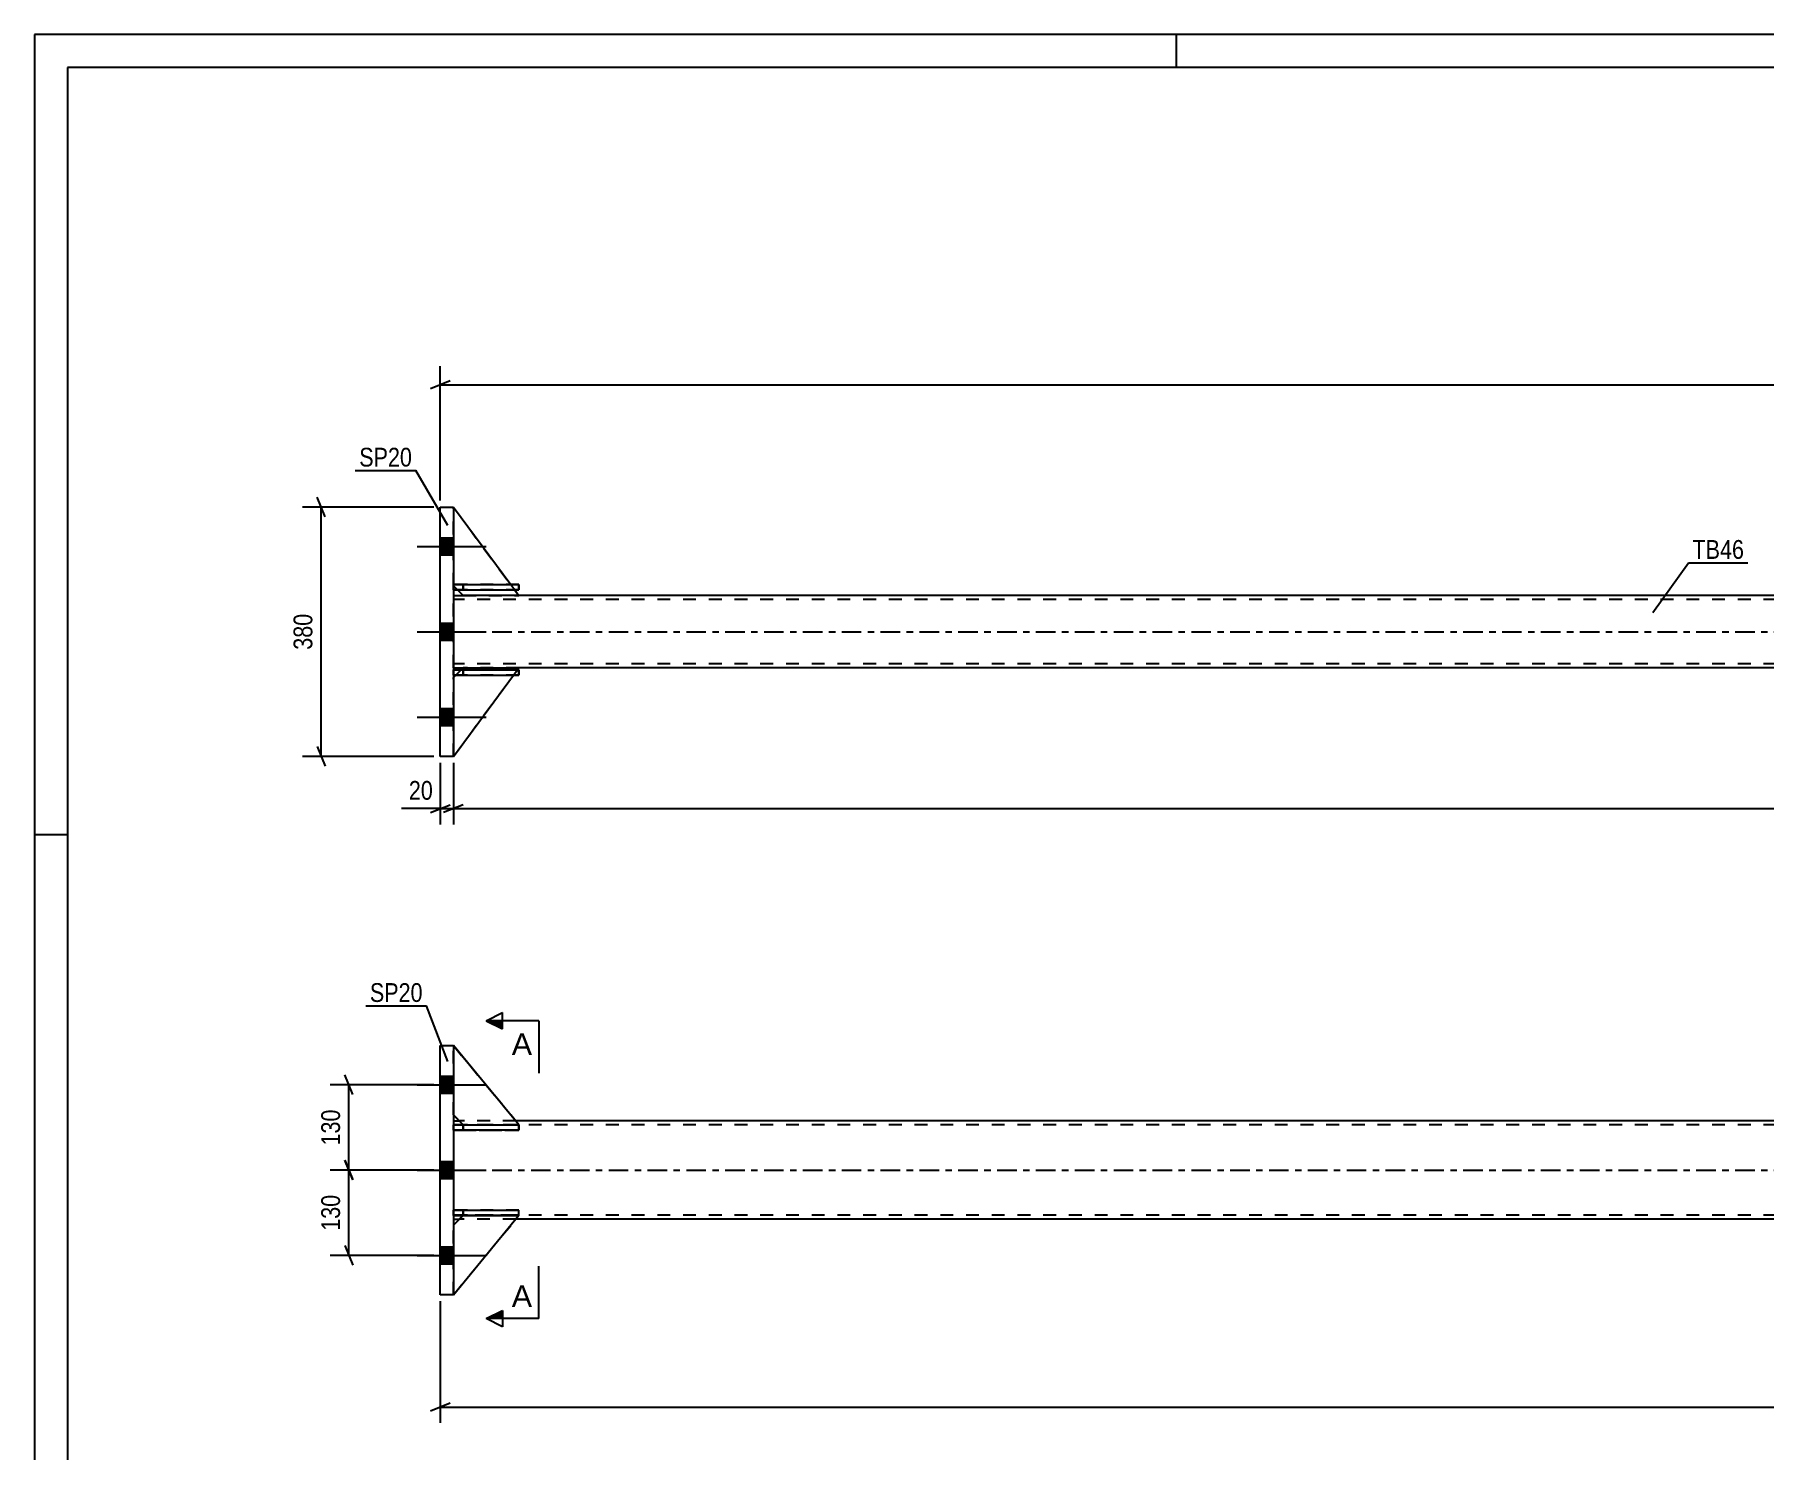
# Model space of a CAD drawing. Header units: millimetres. Extents: x 0 to 594, y 0 to 420.
# Drawn here: x 0 to 263.6, y 204.2 to 420 of the extents above; entities that cross this region are included whole.
import ezdxf

# ---------------------------------------------------------------- set-up
doc = ezdxf.new("R2010")
doc.units = ezdxf.units.MM
doc.linetypes.add('DXK_LINE_DOT2', pattern=[3.9198, 1.9599, -1.9599])
doc.linetypes.add('DXK_LINE_DOT3', pattern=[5.9187, 2.979, -0.9799, 0.9799, -0.9799])
doc.styles.add('Arial', font='ARIAL.TTF', dxfattribs={"height": 0.2})
doc.styles.add('Arial Narrow', font='ARIALN.TTF', dxfattribs={"height": 0.2})

# ---------------------------------------------------------------- blocks, each defined once
blk = doc.blocks.new('Unknown-580441245-1163')
at = {"color": 5, "linetype": 'Continuous'}
for p, q in [((594, 420), (0, 420)), ((0, 420), (0, 0)), ((174, 415), (174, 420)), ((589, 415), (5, 415)), ((5, 415), (5, 5)), ((5, 298), (0, 298))]:
    blk.add_line(p, q, dxfattribs=at)
blk = doc.blocks.new('Part-580441245-1798 - 1776')
at = {"color": 7, "linetype": 'DXK_LINE_DOT2'}
for p, q in [((63.81, 240), (63.81, 240.8)), ((65.31, 240.8), (63.81, 240.8)), ((73.81, 240.8), (63.81, 240.8)), ((63.81, 240), (73.81, 240)), ((73.81, 240), (63.81, 240)), ((65.31, 240), (65.31, 240.8)), ((65.31, 240.8), (73.81, 240.8)), ((73.81, 240), (73.81, 240.8))]:
    blk.add_line(p, q, dxfattribs=at)
blk = doc.blocks.new('Part-580441245-1789 - 1776')
at = {"color": 2, "linetype": 'Continuous'}
for p, q in [((73.81, 253.81), (63.81, 265.9)), ((65.31, 253.81), (63.81, 255.31)), ((65.31, 253.81), (65.31, 253.81)), ((65.31, 253.81), (73.81, 253.81)), ((73.81, 253.81), (73.81, 253.81))]:
    blk.add_line(p, q, dxfattribs=at)
at = {"color": 7, "linetype": 'DXK_LINE_DOT2'}
for p, q in [((63.81, 255.31), (63.81, 265.9)), ((63.81, 265.9), (73.81, 253.81)), ((65.31, 253.81), (63.81, 255.31)), ((73.81, 253.81), (65.31, 253.81))]:
    blk.add_line(p, q, dxfattribs=at)
blk = doc.blocks.new('Part-580441245-1795 - 1776')
at = {"color": 2, "linetype": 'Continuous'}
for p, q in [((63.81, 254.41), (64.72, 254.41)), ((285.01, 254.41), (73.33, 254.41)), ((63.81, 239.41), (64.7, 239.41)), ((285.01, 239.41), (73.31, 239.41))]:
    blk.add_line(p, q, dxfattribs=at)
at = {"color": 7, "linetype": 'DXK_LINE_DOT2'}
for p, q in [((63.81, 254.41), (63.81, 239.41)), ((285.01, 253.81), (63.81, 253.81)), ((73.33, 254.41), (64.72, 254.41)), ((285.01, 240.01), (63.81, 240.01)), ((73.31, 239.41), (64.7, 239.41))]:
    blk.add_line(p, q, dxfattribs=at)
at = {"color": 7, "linetype": 'DXK_LINE_DOT3'}
blk.add_line((63.81, 246.91), (285.01, 246.91), dxfattribs=at)
blk = doc.blocks.new('Part-580441245-1801 - 1776')
at = {"color": 7, "linetype": 'DXK_LINE_DOT2'}
for p, q in [((63.81, 253.8), (63.81, 253)), ((65.31, 253.8), (63.81, 253.8)), ((73.81, 253.8), (63.81, 253.8)), ((65.31, 253), (65.31, 253.8)), ((65.31, 253.8), (73.81, 253.8)), ((73.81, 253.8), (73.81, 253)), ((63.81, 253), (73.81, 253)), ((73.81, 253), (63.81, 253))]:
    blk.add_line(p, q, dxfattribs=at)
blk = doc.blocks.new('Part-580441245-1804 - 1776')
at = {"color": 2, "linetype": 'Continuous'}
for p, q in [((63.81, 240.8), (73.81, 240.8)), ((63.81, 240.8), (63.81, 240.8)), ((63.81, 240.8), (63.81, 240)), ((63.81, 240), (72.99, 240)), ((63.81, 240), (63.81, 240)), ((73.81, 240), (73.81, 240.8)), ((73.81, 240), (73.81, 240))]:
    blk.add_line(p, q, dxfattribs=at)
at = {"color": 7, "linetype": 'DXK_LINE_DOT2'}
for p, q in [((63.81, 240), (63.81, 240.8)), ((65.31, 240.8), (63.81, 240.8)), ((65.31, 240), (63.81, 240)), ((73.81, 240.8), (65.31, 240.8)), ((65.31, 240.8), (65.31, 240)), ((73.81, 240), (65.31, 240)), ((72.99, 240), (73.81, 240)), ((73.81, 240), (73.81, 240))]:
    blk.add_line(p, q, dxfattribs=at)
blk = doc.blocks.new('Part-580441245-1807 - 1776')
at = {"color": 7, "linetype": 'DXK_LINE_DOT2'}
for p, q in [((65.31, 240.01), (63.81, 238.51)), ((63.81, 227.9), (73.81, 240.01)), ((63.81, 238.51), (65.31, 240.01)), ((63.81, 227.9), (73.81, 240.01)), ((73.81, 240.01), (65.31, 240.01)), ((65.31, 240.01), (65.31, 240.01)), ((65.31, 240.01), (73.81, 240.01)), ((73.81, 240.01), (73.81, 240.01)), ((63.81, 238.51), (63.81, 227.9))]:
    blk.add_line(p, q, dxfattribs=at)
blk = doc.blocks.new('Part-580441245-1810 - 1776')
at = {"color": 2, "linetype": 'Continuous'}
for p, q in [((63.81, 227.9), (73.81, 240.01)), ((63.81, 238.51), (65.3, 240)), ((73.81, 240.01), (72.99, 240.01)), ((73.81, 240.01), (73.81, 240.01))]:
    blk.add_line(p, q, dxfattribs=at)
at = {"color": 7, "linetype": 'DXK_LINE_DOT2'}
for p, q in [((63.81, 238.51), (65.31, 240.01)), ((63.81, 227.9), (73.81, 240.01)), ((65.3, 240), (65.31, 240.01)), ((72.99, 240.01), (65.31, 240.01)), ((65.31, 240.01), (65.31, 240.01)), ((65.31, 240.01), (73.81, 240.01)), ((63.81, 227.9), (63.81, 238.51))]:
    blk.add_line(p, q, dxfattribs=at)
blk = doc.blocks.new('Part-580441245-1813 - 1776')
at = {"color": 7, "linetype": 'DXK_LINE_DOT2'}
for p, q in [((63.81, 255.31), (63.81, 265.9)), ((63.81, 265.9), (73.81, 253.81)), ((73.81, 253.81), (63.81, 265.9)), ((65.31, 253.81), (63.81, 255.31)), ((63.81, 255.31), (65.31, 253.81)), ((73.81, 253.81), (65.31, 253.81)), ((65.31, 253.81), (65.31, 253.81)), ((65.31, 253.81), (73.81, 253.81)), ((73.81, 253.81), (73.81, 253.81))]:
    blk.add_line(p, q, dxfattribs=at)
blk = doc.blocks.new('Bolt-580441245-1826 - 1776')
at = {"linetype": 'Continuous'}
for points in [[(61.81, 261.21), (61.81, 258.61), (63.81, 258.61), (63.81, 261.21)], [(61.81, 261.21), (61.81, 258.61), (63.81, 258.61), (63.81, 261.21)], [(61.81, 261.21), (61.81, 258.61), (63.81, 258.61), (63.81, 261.21)], [(61.81, 248.21), (61.81, 245.61), (63.81, 245.61), (63.81, 248.21)], [(61.81, 248.21), (61.81, 245.61), (63.81, 245.61), (63.81, 248.21)], [(61.81, 235.21), (61.81, 232.61), (63.81, 232.61), (63.81, 235.21)], [(61.81, 235.21), (61.81, 232.61), (63.81, 232.61), (63.81, 235.21)], [(61.81, 235.21), (61.81, 232.61), (63.81, 232.61), (63.81, 235.21)]]:
    blk.add_hatch(color=1, dxfattribs=at).paths.add_polyline_path(points)
at = {"color": 1, "linetype": 'Continuous'}
for p, q in [((61.81, 261.21), (63.81, 261.21)), ((61.81, 261.21), (63.81, 261.21)), ((61.81, 261.21), (63.81, 261.21)), ((58.31, 259.91), (68.81, 259.91)), ((58.31, 259.91), (68.81, 259.91)), ((58.31, 259.91), (68.81, 259.91)), ((61.81, 258.61), (63.81, 258.61)), ((61.81, 258.61), (63.81, 258.61)), ((61.81, 258.61), (63.81, 258.61)), ((61.81, 248.21), (63.81, 248.21)), ((61.81, 248.21), (63.81, 248.21)), ((58.31, 246.91), (68.81, 246.91)), ((58.31, 246.91), (68.81, 246.91)), ((61.81, 245.61), (63.81, 245.61)), ((61.81, 245.61), (63.81, 245.61)), ((61.81, 235.21), (63.81, 235.21)), ((61.81, 235.21), (63.81, 235.21)), ((61.81, 235.21), (63.81, 235.21)), ((58.31, 233.91), (68.81, 233.91)), ((58.31, 233.91), (68.81, 233.91)), ((58.31, 233.91), (68.81, 233.91)), ((61.81, 232.61), (63.81, 232.61)), ((61.81, 232.61), (63.81, 232.61)), ((61.81, 232.61), (63.81, 232.61))]:
    blk.add_line(p, q, dxfattribs=at)
blk = doc.blocks.new('Part-580441245-1833 - 1776')
at = {"color": 2, "linetype": 'Continuous'}
for p, q in [((63.81, 253.8), (73.81, 253.8)), ((63.81, 253.8), (63.81, 253.8)), ((63.81, 253.8), (63.81, 253)), ((73.81, 253), (73.81, 253.8)), ((73.81, 253), (63.81, 253)), ((63.81, 253), (63.81, 253))]:
    blk.add_line(p, q, dxfattribs=at)
at = {"color": 7, "linetype": 'DXK_LINE_DOT2'}
for p, q in [((63.81, 253), (63.81, 253.8)), ((65.31, 253.8), (63.81, 253.8)), ((73.81, 253.8), (65.31, 253.8)), ((65.31, 253.8), (65.31, 253)), ((65.31, 253), (63.81, 253)), ((65.31, 253), (73.81, 253))]:
    blk.add_line(p, q, dxfattribs=at)
blk = doc.blocks.new('Part-580441245-1838 - 1776')
at = {"color": 2, "linetype": 'Continuous'}
for p, q in [((61.81, 227.91), (61.81, 265.91)), ((61.81, 265.91), (63.81, 265.91)), ((63.81, 265.91), (63.81, 227.91)), ((63.81, 227.91), (61.81, 227.91))]:
    blk.add_line(p, q, dxfattribs=at)
blk = doc.blocks.new('Part-580441245-1650 - 1642')
at = {"color": 7, "linetype": 'DXK_LINE_DOT2'}
for p, q in [((63.81, 335.36), (63.81, 336.16)), ((63.81, 336.16), (65.31, 336.16)), ((63.81, 336.16), (73.81, 336.16)), ((65.31, 335.36), (63.81, 335.36)), ((63.81, 335.36), (63.81, 335.36)), ((63.81, 335.36), (73.81, 335.36)), ((65.31, 335.36), (65.31, 336.16)), ((65.31, 336.16), (73.81, 336.16)), ((73.81, 335.36), (65.31, 335.36)), ((73.81, 335.36), (73.81, 336.16))]:
    blk.add_line(p, q, dxfattribs=at)
blk = doc.blocks.new('Part-580441245-1658 - 1642')
at = {"color": 2, "linetype": 'Continuous'}
for p, q in [((63.81, 334.47), (65.31, 334.47)), ((285.01, 334.47), (73.81, 334.47)), ((63.81, 323.47), (65.31, 323.47)), ((285.01, 323.47), (73.81, 323.47))]:
    blk.add_line(p, q, dxfattribs=at)
at = {"color": 7, "linetype": 'DXK_LINE_DOT2'}
for p, q in [((63.81, 323.47), (63.81, 334.47)), ((285.01, 333.87), (63.81, 333.87)), ((65.31, 334.47), (73.81, 334.47)), ((285.01, 324.07), (63.81, 324.07)), ((73.81, 323.47), (65.31, 323.47))]:
    blk.add_line(p, q, dxfattribs=at)
at = {"color": 7, "linetype": 'DXK_LINE_DOT3'}
blk.add_line((63.81, 328.97), (285.01, 328.97), dxfattribs=at)
blk = doc.blocks.new('Part-580441245-1648 - 1642')
at = {"color": 2, "linetype": 'Continuous'}
for p, q in [((63.81, 336.16), (63.81, 336.16)), ((63.81, 336.16), (73.81, 336.16)), ((63.81, 336.16), (63.81, 335.36)), ((63.81, 335.36), (73.81, 335.36)), ((73.81, 336.16), (73.81, 335.36))]:
    blk.add_line(p, q, dxfattribs=at)
at = {"color": 7, "linetype": 'DXK_LINE_DOT2'}
for p, q in [((65.31, 336.16), (63.81, 336.16)), ((63.81, 336.16), (63.81, 336.16)), ((63.81, 335.36), (65.31, 335.36)), ((63.81, 335.36), (63.81, 335.36)), ((73.81, 336.16), (65.31, 336.16)), ((65.31, 336.16), (65.31, 335.36)), ((65.31, 335.36), (73.81, 335.36))]:
    blk.add_line(p, q, dxfattribs=at)
blk = doc.blocks.new('Part-580441245-1649 - 1642')
at = {"color": 7, "linetype": 'DXK_LINE_DOT2'}
for p, q in [((63.81, 322.36), (63.81, 323.16)), ((63.81, 323.16), (65.31, 323.16)), ((73.58, 323.16), (63.81, 323.16)), ((65.31, 322.36), (63.81, 322.36)), ((63.81, 322.36), (63.81, 322.36)), ((63.81, 322.36), (73.81, 322.36)), ((65.31, 322.36), (65.31, 323.16)), ((65.31, 323.16), (73.81, 323.16)), ((73.81, 322.36), (65.31, 322.36)), ((73.81, 322.36), (73.81, 323.16))]:
    blk.add_line(p, q, dxfattribs=at)
blk = doc.blocks.new('Part-580441245-1651 - 1642')
at = {"color": 7, "linetype": 'DXK_LINE_DOT2'}
for p, q in [((63.81, 309.97), (73.81, 323.47)), ((65.31, 323.47), (63.81, 321.97)), ((65.31, 323.47), (63.81, 321.97)), ((63.81, 321.97), (63.81, 321.97)), ((63.81, 321.97), (63.81, 309.97)), ((73.81, 323.47), (65.31, 323.47)), ((65.31, 323.47), (65.31, 323.47)), ((73.81, 323.47), (65.31, 323.47))]:
    blk.add_line(p, q, dxfattribs=at)
blk = doc.blocks.new('Part-580441245-1652 - 1642')
at = {"color": 2, "linetype": 'Continuous'}
for p, q in [((63.81, 347.97), (72.57, 336.16)), ((64.43, 335.36), (65.31, 334.47)), ((73.16, 335.36), (73.81, 334.47)), ((73.81, 334.47), (65.31, 334.47))]:
    blk.add_line(p, q, dxfattribs=at)
at = {"color": 7, "linetype": 'DXK_LINE_DOT2'}
for p, q in [((63.81, 347.97), (63.81, 347.97)), ((63.81, 335.97), (63.81, 347.97)), ((63.81, 347.97), (63.81, 347.97)), ((64.43, 335.36), (63.81, 335.97)), ((72.57, 336.16), (73.16, 335.36))]:
    blk.add_line(p, q, dxfattribs=at)
blk = doc.blocks.new('Part-580441245-1653 - 1642')
at = {"color": 7, "linetype": 'DXK_LINE_DOT2'}
for p, q in [((63.81, 347.97), (73.81, 334.47)), ((63.81, 335.97), (63.81, 347.97)), ((65.31, 334.47), (63.81, 335.97)), ((73.81, 334.47), (65.31, 334.47))]:
    blk.add_line(p, q, dxfattribs=at)
blk = doc.blocks.new('Part-580441245-1669 - 1642')
at = {"color": 2, "linetype": 'Continuous'}
for p, q in [((61.81, 347.97), (63.81, 347.97)), ((61.81, 309.97), (61.81, 347.97)), ((63.81, 347.97), (63.81, 309.97)), ((63.81, 309.97), (61.81, 309.97))]:
    blk.add_line(p, q, dxfattribs=at)
blk = doc.blocks.new('Part-580441245-1670 - 1642')
at = {"color": 7, "linetype": 'DXK_LINE_DOT2'}
for p, q in [((65.31, 323.47), (63.81, 321.97)), ((63.81, 321.97), (63.81, 321.97)), ((63.81, 309.97), (63.81, 321.97)), ((64.2, 322.36), (65, 323.16)), ((65.31, 323.47), (73.81, 323.47)), ((72.99, 322.36), (73.58, 323.16)), ((73.58, 323.16), (73.58, 323.16)), ((63.81, 309.97), (63.81, 309.97)), ((63.81, 309.97), (63.81, 309.97))]:
    blk.add_line(p, q, dxfattribs=at)
at = {"color": 2, "linetype": 'Continuous'}
for p, q in [((63.81, 309.97), (72.99, 322.36)), ((63.81, 321.97), (64.2, 322.36)), ((65, 323.16), (65.31, 323.47)), ((65.31, 323.47), (73.81, 323.47)), ((65.31, 323.47), (65.31, 323.47)), ((73.58, 323.16), (73.81, 323.47))]:
    blk.add_line(p, q, dxfattribs=at)
blk = doc.blocks.new('Bolt-580441245-1673 - 1642')
at = {"linetype": 'Continuous'}
for points in [[(63.81, 340.67), (63.81, 343.27), (61.81, 343.27), (61.81, 340.67)], [(63.81, 340.67), (63.81, 343.27), (61.81, 343.27), (61.81, 340.67)], [(63.81, 340.67), (63.81, 343.27), (61.81, 343.27), (61.81, 340.67)], [(63.81, 327.67), (63.81, 330.27), (61.81, 330.27), (61.81, 327.67)], [(63.81, 327.67), (63.81, 330.27), (61.81, 330.27), (61.81, 327.67)], [(63.81, 314.67), (63.81, 317.27), (61.81, 317.27), (61.81, 314.67)], [(63.81, 314.67), (63.81, 317.27), (61.81, 317.27), (61.81, 314.67)], [(63.81, 314.67), (63.81, 317.27), (61.81, 317.27), (61.81, 314.67)]]:
    blk.add_hatch(color=1, dxfattribs=at).paths.add_polyline_path(points)
at = {"color": 1, "linetype": 'Continuous'}
for p, q in [((61.81, 343.27), (63.81, 343.27)), ((61.81, 343.27), (63.81, 343.27)), ((61.81, 343.27), (63.81, 343.27)), ((58.31, 341.97), (68.81, 341.97)), ((58.31, 341.97), (68.81, 341.97)), ((58.31, 341.97), (68.81, 341.97)), ((61.81, 340.67), (63.81, 340.67)), ((61.81, 340.67), (63.81, 340.67)), ((61.81, 340.67), (63.81, 340.67)), ((61.81, 330.27), (63.81, 330.27)), ((61.81, 330.27), (63.81, 330.27)), ((58.31, 328.97), (68.81, 328.97)), ((58.31, 328.97), (68.81, 328.97)), ((61.81, 327.67), (63.81, 327.67)), ((61.81, 327.67), (63.81, 327.67)), ((61.81, 317.27), (63.81, 317.27)), ((61.81, 317.27), (63.81, 317.27)), ((61.81, 317.27), (63.81, 317.27)), ((58.31, 315.97), (68.81, 315.97)), ((58.31, 315.97), (68.81, 315.97)), ((58.31, 315.97), (68.81, 315.97)), ((61.81, 314.67), (63.81, 314.67)), ((61.81, 314.67), (63.81, 314.67)), ((61.81, 314.67), (63.81, 314.67))]:
    blk.add_line(p, q, dxfattribs=at)
blk = doc.blocks.new('Part-580441245-1682 - 1642')
at = {"color": 2, "linetype": 'Continuous'}
for p, q in [((63.81, 323.16), (63.81, 323.16)), ((63.81, 323.16), (73.81, 323.16)), ((63.81, 322.36), (63.81, 323.16)), ((63.81, 322.36), (73.81, 322.36)), ((73.81, 323.16), (73.81, 322.36))]:
    blk.add_line(p, q, dxfattribs=at)
at = {"color": 7, "linetype": 'DXK_LINE_DOT2'}
for p, q in [((65.31, 323.16), (63.81, 323.16)), ((63.81, 323.16), (63.81, 323.16)), ((63.81, 322.36), (63.81, 322.36)), ((63.81, 322.36), (65.31, 322.36)), ((63.81, 322.36), (63.81, 322.36)), ((73.81, 323.16), (65.31, 323.16)), ((65.31, 323.16), (65.31, 322.36)), ((65.31, 322.36), (73.81, 322.36))]:
    blk.add_line(p, q, dxfattribs=at)
blk = doc.blocks.new('StraightDimension-580441245-1855 - 1776')
at = {"color": 7, "linetype": 'Continuous'}
for p, q in [((61.81, 226.91), (61.81, 208.37)), ((63.31, 211.37), (60.31, 210.17)), ((61.81, 210.77), (508.31, 210.77))]:
    blk.add_line(p, q, dxfattribs=at)
blk = doc.blocks.new('StraightDimension-580441245-1866 - 1776')
at = {"color": 7, "linetype": 'Continuous'}
for p, q in [((48.49, 245.41), (47.29, 248.41)), ((60.81, 246.91), (45.04, 246.91)), ((47.89, 233.91), (47.89, 246.91)), ((47.29, 235.41), (48.49, 232.41)), ((60.81, 233.91), (45.04, 233.91))]:
    blk.add_line(p, q, dxfattribs=at)
at = {"color": 0}
blk.add_wipeout([(47.14, 243.75), (42.94, 243.75), (42.94, 237.06), (47.14, 237.06)], dxfattribs=at)
at = {"color": 3, "style": 'Arial Narrow'}
blk.add_text('130', height=2.863, rotation=90.0002, dxfattribs=at).set_placement((46.54, 237.66))
blk = doc.blocks.new('StraightDimension-580441245-1879 - 1776')
at = {"color": 7, "linetype": 'Continuous'}
for p, q in [((48.49, 258.41), (47.29, 261.41)), ((60.81, 259.91), (45.04, 259.91)), ((47.89, 246.91), (47.89, 259.91)), ((47.29, 248.41), (48.49, 245.41)), ((60.81, 246.91), (45.04, 246.91))]:
    blk.add_line(p, q, dxfattribs=at)
at = {"color": 0}
blk.add_wipeout([(47.14, 256.75), (42.94, 256.75), (42.94, 250.06), (47.14, 250.06)], dxfattribs=at)
at = {"color": 3, "style": 'Arial Narrow'}
blk.add_text('130', height=2.863, rotation=90.0002, dxfattribs=at).set_placement((46.54, 250.66))
blk = doc.blocks.new('StraightDimension-580441245-1735 - 1642')
at = {"color": 7, "linetype": 'Continuous'}
for p, q in [((63.81, 308.97), (63.81, 299.61)), ((65.31, 302.61), (62.31, 301.41)), ((63.81, 302.01), (506.31, 302.01))]:
    blk.add_line(p, q, dxfattribs=at)
blk = doc.blocks.new('StraightDimension-580441245-1757 - 1642')
at = {"color": 7, "linetype": 'Continuous'}
for p, q in [((61.81, 308.97), (61.81, 299.61)), ((63.81, 308.97), (63.81, 299.61)), ((60.31, 301.41), (63.31, 302.61)), ((61.81, 302.01), (63.81, 302.01)), ((65.31, 302.61), (62.31, 301.41))]:
    blk.add_line(p, q, dxfattribs=at)
at = {"color": 0}
blk.add_wipeout([(61.29, 302.76), (61.29, 306.96), (56.43, 306.96), (56.43, 302.76)], dxfattribs=at)
at = {"color": 7, "linetype": 'Continuous'}
blk.add_line((61.81, 302.01), (55.91, 302.01), dxfattribs=at)
blk.add_line((61.81, 302.01), (55.91, 302.01), dxfattribs=at)
at = {"color": 3, "style": 'Arial Narrow'}
blk.add_text('20', height=2.863, dxfattribs=at).set_placement((57.03, 303.36))
blk = doc.blocks.new('StraightDimension-580441245-1693 - 1642')
at = {"color": 7, "linetype": 'Continuous'}
for p, q in [((60.81, 347.97), (40.82, 347.97)), ((44.27, 346.47), (43.07, 349.47)), ((43.67, 309.97), (43.67, 347.97)), ((43.07, 311.47), (44.27, 308.47)), ((60.81, 309.97), (40.82, 309.97))]:
    blk.add_line(p, q, dxfattribs=at)
at = {"color": 0}
blk.add_wipeout([(42.92, 332.32), (38.72, 332.32), (38.72, 325.63), (42.92, 325.63)], dxfattribs=at)
at = {"color": 3, "style": 'Arial Narrow'}
blk.add_text('380', height=2.863, rotation=90.0002, dxfattribs=at).set_placement((42.32, 326.23))
blk = doc.blocks.new('StraightDimension-580441245-1704 - 1642')
at = {"color": 7, "linetype": 'Continuous'}
for p, q in [((61.81, 348.97), (61.81, 369.47)), ((63.31, 367.22), (60.31, 366.02)), ((61.81, 366.62), (508.31, 366.62))]:
    blk.add_line(p, q, dxfattribs=at)
blk = doc.blocks.new('Mark-580441245-1834 - 1776')
at = {"color": 0}
blk.add_wipeout([(59.13, 272.54), (59.13, 275.54), (51.09, 275.54), (51.09, 272.54)], dxfattribs=at)
blk.add_wipeout([(59.13, 272.54), (59.13, 275.54), (51.09, 275.54), (51.09, 272.54)], dxfattribs=at)
at = {"color": 30, "linetype": 'Continuous'}
for p in [(50.49, 271.94), (62.95, 263.45)]:
    blk.add_line(p, (59.73, 271.94), dxfattribs=at)
at = {"color": 3, "style": 'Arial Narrow'}
blk.add_text('SP20', height=2.863, dxfattribs=at).set_placement((51.09, 272.54))
blk = doc.blocks.new('SectionMark-580441245-1970 - 1776')
at = {"linetype": 'Continuous'}
for points in [[(71.31, 269.68), (71.31, 268.43), (68.81, 269.68)], [(71.31, 225.52), (71.31, 224.27), (68.81, 224.27)]]:
    blk.add_hatch(color=6, dxfattribs=at).paths.add_polyline_path(points)
at = {"color": 6, "linetype": 'Continuous'}
for p, q in [((68.81, 269.68), (71.31, 270.93)), ((76.81, 269.68), (68.81, 269.68)), ((68.81, 269.68), (71.31, 268.43)), ((71.31, 268.43), (71.31, 270.93)), ((68.81, 224.27), (71.31, 225.52)), ((76.81, 224.27), (68.81, 224.27)), ((71.31, 223.02), (68.81, 224.27)), ((71.31, 225.52), (71.31, 223.02))]:
    blk.add_line(p, q, dxfattribs=at)
at = {"color": 0, "linetype": 'Continuous'}
for points in [[(75.81, 264.43), (75.81, 267.93), (72.7, 267.93), (72.7, 264.43)], [(75.81, 226.02), (75.81, 229.52), (72.7, 229.52), (72.7, 226.02)]]:
    blk.add_wipeout(points, dxfattribs=at)
at = {"color": 6, "linetype": 'Continuous'}
for p, q in [((76.81, 269.68), (76.81, 261.68)), ((76.81, 224.27), (76.81, 232.27))]:
    blk.add_line(p, q, dxfattribs=at)
at = {"color": 3, "linetype": 'Continuous', "style": 'Arial'}
for p in [(72.7, 264.43), (72.7, 226.02)]:
    blk.add_text('A', height=3.34, dxfattribs=at).set_placement(p)
blk = doc.blocks.new('Mark-580441245-1654 - 1642')
at = {"color": 0}
blk.add_wipeout([(260.48, 340.08), (260.48, 343.08), (252.63, 343.08), (252.63, 340.08)], dxfattribs=at)
blk.add_wipeout([(260.48, 340.08), (260.48, 343.08), (252.63, 343.08), (252.63, 340.08)], dxfattribs=at)
at = {"color": 30, "linetype": 'Continuous'}
for p, q in [((246.58, 331.92), (252.03, 339.48)), ((252.03, 339.48), (261.08, 339.48))]:
    blk.add_line(p, q, dxfattribs=at)
at = {"color": 3, "style": 'Arial Narrow'}
blk.add_text('TB46', height=2.863, dxfattribs=at).set_placement((252.63, 340.08))
blk = doc.blocks.new('Mark-580441245-1665 - 1642')
at = {"color": 0}
blk.add_wipeout([(57.51, 354.15), (57.51, 357.15), (49.47, 357.15), (49.47, 354.15)], dxfattribs=at)
blk.add_wipeout([(57.51, 354.15), (57.51, 357.15), (49.47, 357.15), (49.47, 354.15)], dxfattribs=at)
at = {"color": 30, "linetype": 'Continuous'}
for p in [(48.87, 353.55), (62.95, 345.19)]:
    blk.add_line(p, (58.11, 353.55), dxfattribs=at)
at = {"color": 3, "style": 'Arial Narrow'}
blk.add_text('SP20', height=2.863, dxfattribs=at).set_placement((49.47, 354.15))

msp = doc.modelspace()

# ---------------------------------------------------------------- block references
for name in ['Unknown-580441245-1163', 'Part-580441245-1669 - 1642', 'Part-580441245-1652 - 1642', 'Part-580441245-1653 - 1642', 'Bolt-580441245-1673 - 1642', 'Part-580441245-1650 - 1642', 'Part-580441245-1648 - 1642', 'Part-580441245-1658 - 1642', 'Part-580441245-1651 - 1642', 'Part-580441245-1670 - 1642', 'Part-580441245-1649 - 1642', 'Part-580441245-1682 - 1642', 'Part-580441245-1838 - 1776', 'Part-580441245-1789 - 1776', 'Part-580441245-1813 - 1776', 'Bolt-580441245-1826 - 1776', 'Part-580441245-1795 - 1776', 'Part-580441245-1801 - 1776', 'Part-580441245-1833 - 1776', 'Part-580441245-1798 - 1776', 'Part-580441245-1804 - 1776', 'Part-580441245-1807 - 1776', 'Part-580441245-1810 - 1776']:
    msp.add_blockref(name, (0, 0))

# ---------------------------------------------------------------- next in the draw order: block references
for name in ['Mark-580441245-1654 - 1642', 'StraightDimension-580441245-1735 - 1642', 'Mark-580441245-1834 - 1776', 'StraightDimension-580441245-1866 - 1776', 'StraightDimension-580441245-1855 - 1776']:
    msp.add_blockref(name, (0, 0))

# ---------------------------------------------------------------- next in the draw order: block references
for name in ['StraightDimension-580441245-1757 - 1642', 'SectionMark-580441245-1970 - 1776', 'StraightDimension-580441245-1879 - 1776']:
    msp.add_blockref(name, (0, 0))

# ---------------------------------------------------------------- next in the draw order: block references
msp.add_blockref('StraightDimension-580441245-1693 - 1642', (0, 0))

# ---------------------------------------------------------------- next in the draw order: block references
msp.add_blockref('StraightDimension-580441245-1704 - 1642', (0, 0))

# ---------------------------------------------------------------- next in the draw order: block references
msp.add_blockref('Mark-580441245-1665 - 1642', (0, 0))

doc.saveas('drawing.dxf')
